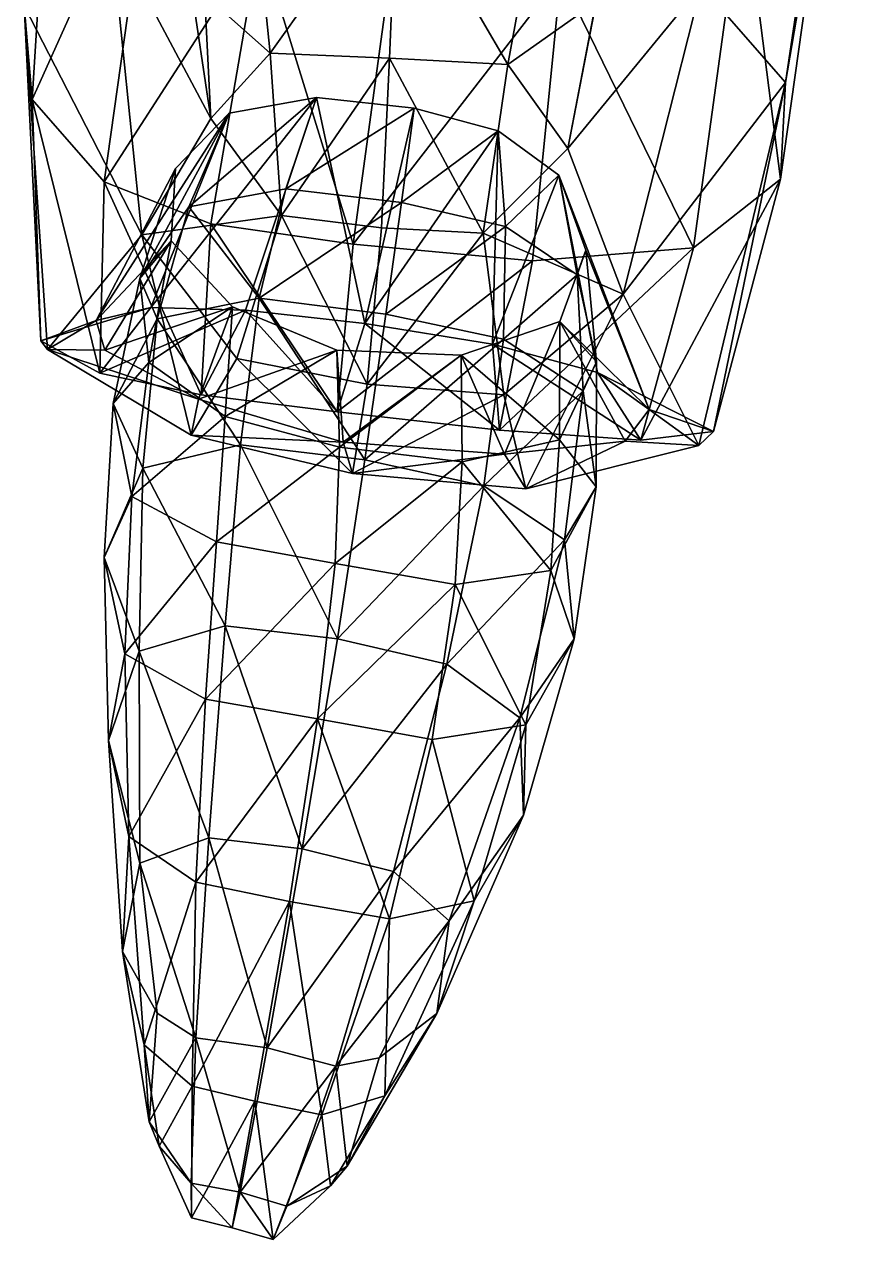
# Model space of a CAD drawing. Extents: x -76 to 76, y -20 to 79.
# Drawn here: x -6.142 to -5.274, y -14.744 to -13.458 of the extents above; entities that cross this region are included whole.
import ezdxf

# ---------------------------------------------------------------- set-up
doc = ezdxf.new("R2010")
doc.units = 0

msp = doc.modelspace()

# ---------------------------------------------------------------- linework, layer by layer
for points in [[(-5.3366, -13.52, 0.4906), (-5.4257, -13.4178, 0.3282), (-5.2738, -13.0991, 0.6424)], [(-5.3366, -13.52, 0.4906), (-5.2738, -13.0991, 0.6424), (-5.2845, -13.2167, 0.8651)], [(-6.1333, -13.5378, 0.7223), (-6.1093, -13.1538, 0.8352), (-6.1415, -13.4389, 0.4775)], [(-6.1093, -13.1538, 0.8352), (-6.1333, -13.5378, 0.7223), (-6.0044, -13.2518, 1.0936)], [(-5.3419, -13.6221, 0.7494), (-5.2845, -13.2167, 0.8651), (-5.3813, -13.3126, 1.1262)], [(-5.3419, -13.6221, 0.7494), (-5.3366, -13.52, 0.4906), (-5.2845, -13.2167, 0.8651)], [(-6.1333, -13.5378, 0.7223), (-6.0569, -13.6249, 0.9606), (-6.0044, -13.2518, 1.0936)], [(-5.8927, -13.3703, 1.2394), (-6.0044, -13.2518, 1.0936), (-6.0569, -13.6249, 0.9606)], [(-6.05, -13.3592, 0.3227), (-5.9579, -13.2836, 0.2298), (-5.9441, -13.558, 0.098)], [(-5.9656, -13.4138, 0.0587), (-5.9441, -13.558, 0.098), (-5.9579, -13.2836, 0.2298)], [(-5.8815, -13.489, 0.007), (-5.9656, -13.4138, 0.0587), (-5.9009, -13.2993, 0.0257)], [(-5.8815, -13.489, 0.007), (-5.9009, -13.2993, 0.0257), (-5.7471, -13.3003, 0.0138)], [(-5.7553, -13.4942, -0.0043), (-5.8815, -13.489, 0.007), (-5.7471, -13.3003, 0.0138)], [(-5.63, -13.501, 0.0048), (-5.7553, -13.4942, -0.0043), (-5.7471, -13.3003, 0.0138)], [(-5.5953, -13.3111, 0.0227), (-5.63, -13.501, 0.0048), (-5.7471, -13.3003, 0.0138)], [(-5.63, -13.501, 0.0048), (-5.5953, -13.3111, 0.0227), (-5.5368, -13.435, 0.0556)], [(-5.4337, -13.6947, 0.995), (-5.3813, -13.3126, 1.1262), (-5.5739, -13.4071, 1.2603)], [(-5.4337, -13.6947, 0.995), (-5.3419, -13.6221, 0.7494), (-5.3813, -13.3126, 1.1262)], [(-5.5143, -13.3178, 0.2313), (-5.4257, -13.4178, 0.3282), (-5.5665, -13.5899, 0.0964)], [(-5.5143, -13.3178, 0.2313), (-5.5665, -13.5899, 0.0964), (-5.5368, -13.435, 0.0556)], [(-6.05, -13.3592, 0.3227), (-6.0171, -13.681, 0.1761), (-6.1415, -13.4389, 0.4775)], [(-6.0171, -13.681, 0.1761), (-6.05, -13.3592, 0.3227), (-5.9441, -13.558, 0.098)], [(-5.9443, -13.6696, 1.0957), (-5.8927, -13.3703, 1.2394), (-6.0569, -13.6249, 0.9606)], [(-5.9443, -13.6696, 1.0957), (-5.7938, -13.691, 1.1431), (-5.8927, -13.3703, 1.2394)], [(-5.7938, -13.691, 1.1431), (-5.7533, -13.3937, 1.3075), (-5.8927, -13.3703, 1.2394)], [(-5.5739, -13.4071, 1.2603), (-5.7533, -13.3937, 1.3075), (-5.7938, -13.691, 1.1431)], [(-5.9656, -13.4138, 0.0587), (-5.8815, -13.489, 0.007), (-5.9441, -13.558, 0.098)], [(-5.604, -13.7086, 1.1179), (-5.5739, -13.4071, 1.2603), (-5.7938, -13.691, 1.1431)], [(-5.604, -13.7086, 1.1179), (-5.4337, -13.6947, 0.995), (-5.5739, -13.4071, 1.2603)], [(-5.4257, -13.4178, 0.3282), (-5.508, -13.7439, 0.1736), (-5.5665, -13.5899, 0.0964)], [(-5.4257, -13.4178, 0.3282), (-5.3366, -13.52, 0.4906), (-5.508, -13.7439, 0.1736)], [(-6.1333, -13.5378, 0.7223), (-6.1415, -13.4389, 0.4775), (-6.1242, -13.7932, 0.5949)], [(-6.1415, -13.4389, 0.4775), (-6.1169, -13.8023, 0.2957), (-6.1242, -13.7932, 0.5949)], [(-6.0171, -13.681, 0.1761), (-6.1169, -13.8023, 0.2957), (-6.1415, -13.4389, 0.4775)], [(-5.63, -13.501, 0.0048), (-5.5368, -13.435, 0.0556), (-5.5665, -13.5899, 0.0964)], [(-5.8815, -13.489, 0.007), (-5.8696, -13.6606, 0.0407), (-5.9441, -13.558, 0.098)], [(-5.8815, -13.489, 0.007), (-5.7553, -13.4942, -0.0043), (-5.8696, -13.6606, 0.0407)], [(-5.7553, -13.4942, -0.0043), (-5.7639, -13.6736, 0.0302), (-5.8696, -13.6606, 0.0407)], [(-5.6563, -13.6793, 0.0391), (-5.7639, -13.6736, 0.0302), (-5.7553, -13.4942, -0.0043)], [(-5.63, -13.501, 0.0048), (-5.6563, -13.6793, 0.0391), (-5.7553, -13.4942, -0.0043)], [(-5.6563, -13.6793, 0.0391), (-5.63, -13.501, 0.0048), (-5.5665, -13.5899, 0.0964)], [(-5.3366, -13.52, 0.4906), (-5.4282, -13.904, 0.2932), (-5.508, -13.7439, 0.1736)], [(-5.4126, -13.8891, 0.614), (-5.4282, -13.904, 0.2932), (-5.3366, -13.52, 0.4906)], [(-5.3419, -13.6221, 0.7494), (-5.4126, -13.8891, 0.614), (-5.3366, -13.52, 0.4906)], [(-6.1333, -13.5378, 0.7223), (-6.1242, -13.7932, 0.5949), (-6.0616, -13.8274, 0.8358)], [(-6.0569, -13.6249, 0.9606), (-6.1333, -13.5378, 0.7223), (-6.0616, -13.8274, 0.8358)], [(-5.9076, -13.7606, 0.8102), (-6.0078, -13.7579, 0.7199), (-5.8324, -13.536, 0.6855)], [(-6.0078, -13.7579, 0.7199), (-5.9248, -13.5525, 0.6085), (-5.8324, -13.536, 0.6855)], [(-5.8648, -13.6323, 0.7696), (-5.8324, -13.536, 0.6855), (-5.9675, -13.6513, 0.684)], [(-5.8324, -13.536, 0.6855), (-5.9248, -13.5525, 0.6085), (-5.9675, -13.6513, 0.684)], [(-5.9076, -13.7606, 0.8102), (-5.8324, -13.536, 0.6855), (-5.7815, -13.775, 0.8328)], [(-5.8324, -13.536, 0.6855), (-5.8648, -13.6323, 0.7696), (-5.7293, -13.547, 0.7127)], [(-5.8324, -13.536, 0.6855), (-5.7293, -13.547, 0.7127), (-5.7815, -13.775, 0.8328)], [(-6.0654, -13.7715, 0.5179), (-5.9817, -13.6111, 0.4659), (-5.9248, -13.5525, 0.6085)], [(-6.0078, -13.7579, 0.7199), (-6.0654, -13.7715, 0.5179), (-5.9248, -13.5525, 0.6085)], [(-6.0192, -13.7274, 0.5101), (-5.9675, -13.6513, 0.684), (-5.9248, -13.5525, 0.6085)], [(-5.9817, -13.6111, 0.4659), (-6.0192, -13.7274, 0.5101), (-5.9248, -13.5525, 0.6085)], [(-6.0171, -13.681, 0.1761), (-5.9441, -13.558, 0.098), (-5.8696, -13.6606, 0.0407)], [(-5.8648, -13.6323, 0.7696), (-5.7427, -13.647, 0.7947), (-5.7293, -13.547, 0.7127)], [(-5.7815, -13.775, 0.8328), (-5.7293, -13.547, 0.7127), (-5.6403, -13.571, 0.7059)], [(-5.6403, -13.571, 0.7059), (-5.7293, -13.547, 0.7127), (-5.7427, -13.647, 0.7947)], [(-5.6464, -13.7968, 0.8315), (-5.7815, -13.775, 0.8328), (-5.6403, -13.571, 0.7059)], [(-5.6327, -13.6722, 0.7868), (-5.6403, -13.571, 0.7059), (-5.7427, -13.647, 0.7947)], [(-5.6464, -13.7968, 0.8315), (-5.6403, -13.571, 0.7059), (-5.5762, -13.6179, 0.6377)], [(-5.6403, -13.571, 0.7059), (-5.6327, -13.6722, 0.7868), (-5.5762, -13.6179, 0.6377)], [(-5.6563, -13.6793, 0.0391), (-5.5665, -13.5899, 0.0964), (-5.508, -13.7439, 0.1736)], [(-5.9817, -13.6111, 0.4659), (-6.0654, -13.7715, 0.5179), (-5.9861, -13.6874, 0.3234)], [(-6.0192, -13.7274, 0.5101), (-5.9817, -13.6111, 0.4659), (-5.9861, -13.6874, 0.3234)], [(-5.5352, -13.8267, 0.7505), (-5.6464, -13.7968, 0.8315), (-5.5762, -13.6179, 0.6377)], [(-5.6327, -13.6722, 0.7868), (-5.5567, -13.7232, 0.7089), (-5.5762, -13.6179, 0.6377)], [(-5.4808, -13.8658, 0.5337), (-5.5352, -13.8267, 0.7505), (-5.5762, -13.6179, 0.6377)], [(-5.5477, -13.6973, 0.4811), (-5.5762, -13.6179, 0.6377), (-5.5567, -13.7232, 0.7089)], [(-5.5477, -13.6973, 0.4811), (-5.4808, -13.8658, 0.5337), (-5.5762, -13.6179, 0.6377)], [(-5.3419, -13.6221, 0.7494), (-5.4337, -13.6947, 0.995), (-5.4893, -13.8981, 0.868)], [(-5.4126, -13.8891, 0.614), (-5.3419, -13.6221, 0.7494), (-5.4893, -13.8981, 0.868)], [(-6.0569, -13.6249, 0.9606), (-6.0616, -13.8274, 0.8358), (-5.9543, -13.8502, 0.944)], [(-5.9443, -13.6696, 1.0957), (-6.0569, -13.6249, 0.9606), (-5.9543, -13.8502, 0.944)], [(-5.8648, -13.6323, 0.7696), (-5.9675, -13.6513, 0.684), (-5.893, -13.7481, 0.8291)], [(-5.8648, -13.6323, 0.7696), (-5.893, -13.7481, 0.8291), (-5.7427, -13.647, 0.7947)], [(-5.893, -13.7481, 0.8291), (-5.759, -13.765, 0.8529), (-5.7427, -13.647, 0.7947)], [(-5.6327, -13.6722, 0.7868), (-5.7427, -13.647, 0.7947), (-5.759, -13.765, 0.8529)], [(-5.9675, -13.6513, 0.684), (-6.0192, -13.7274, 0.5101), (-6.001, -13.7698, 0.7389)], [(-5.9167, -13.8117, 0.1122), (-6.0171, -13.681, 0.1761), (-5.8696, -13.6606, 0.0407)], [(-5.9675, -13.6513, 0.684), (-6.001, -13.7698, 0.7389), (-5.893, -13.7481, 0.8291)], [(-5.9167, -13.8117, 0.1122), (-5.8696, -13.6606, 0.0407), (-5.7789, -13.839, 0.1003)], [(-5.8696, -13.6606, 0.0407), (-5.7639, -13.6736, 0.0302), (-5.7789, -13.839, 0.1003)], [(-5.9443, -13.6696, 1.0957), (-5.9543, -13.8502, 0.944), (-5.8107, -13.8681, 0.9704)], [(-5.7938, -13.691, 1.1431), (-5.9443, -13.6696, 1.0957), (-5.8107, -13.8681, 0.9704)], [(-5.7789, -13.839, 0.1003), (-5.7639, -13.6736, 0.0302), (-5.6563, -13.6793, 0.0391)], [(-5.6346, -13.7913, 0.8438), (-5.6327, -13.6722, 0.7868), (-5.759, -13.765, 0.8529)], [(-5.6327, -13.6722, 0.7868), (-5.6346, -13.7913, 0.8438), (-5.5567, -13.7232, 0.7089)], [(-5.9651, -13.8929, 0.1856), (-6.1169, -13.8023, 0.2957), (-6.0171, -13.681, 0.1761)], [(-5.9167, -13.8117, 0.1122), (-5.9651, -13.8929, 0.1856), (-6.0171, -13.681, 0.1761)], [(-5.6343, -13.8504, 0.1092), (-5.7789, -13.839, 0.1003), (-5.6563, -13.6793, 0.0391)], [(-5.6343, -13.8504, 0.1092), (-5.6563, -13.6793, 0.0391), (-5.508, -13.7439, 0.1736)], [(-6.0654, -13.7715, 0.5179), (-6.0565, -13.8031, 0.3156), (-5.9861, -13.6874, 0.3234)], [(-5.9212, -13.7572, 0.2464), (-5.9861, -13.6874, 0.3234), (-6.0565, -13.8031, 0.3156)], [(-6.0097, -13.8161, 0.3409), (-6.0192, -13.7274, 0.5101), (-5.9861, -13.6874, 0.3234)], [(-6.0097, -13.8161, 0.3409), (-5.9861, -13.6874, 0.3234), (-5.9212, -13.7572, 0.2464)], [(-5.604, -13.7086, 1.1179), (-5.7938, -13.691, 1.1431), (-5.8107, -13.8681, 0.9704)], [(-5.604, -13.7086, 1.1179), (-5.6389, -13.8876, 0.9659), (-5.4337, -13.6947, 0.995)], [(-5.6389, -13.8876, 0.9659), (-5.4893, -13.8981, 0.868), (-5.4337, -13.6947, 0.995)], [(-5.4808, -13.8658, 0.5337), (-5.5477, -13.6973, 0.4811), (-5.5752, -13.7728, 0.3206)], [(-5.5477, -13.6973, 0.4811), (-5.5364, -13.8152, 0.5236), (-5.5752, -13.7728, 0.3206)], [(-5.5364, -13.8152, 0.5236), (-5.5477, -13.6973, 0.4811), (-5.5567, -13.7232, 0.7089)], [(-5.6389, -13.8876, 0.9659), (-5.604, -13.7086, 1.1179), (-5.8107, -13.8681, 0.9704)], [(-5.6346, -13.7913, 0.8438), (-5.5503, -13.8459, 0.7604), (-5.5567, -13.7232, 0.7089)], [(-5.5364, -13.8152, 0.5236), (-5.5567, -13.7232, 0.7089), (-5.5503, -13.8459, 0.7604)], [(-6.0192, -13.7274, 0.5101), (-6.0097, -13.8161, 0.3409), (-6.0474, -13.8593, 0.5489)], [(-6.0192, -13.7274, 0.5101), (-6.0474, -13.8593, 0.5489), (-6.001, -13.7698, 0.7389)], [(-5.9128, -13.9032, 0.8394), (-5.893, -13.7481, 0.8291), (-6.001, -13.7698, 0.7389)], [(-5.9128, -13.9032, 0.8394), (-5.7813, -13.9191, 0.8636), (-5.893, -13.7481, 0.8291)], [(-5.7813, -13.9191, 0.8636), (-5.759, -13.765, 0.8529), (-5.893, -13.7481, 0.8291)], [(-5.6343, -13.8504, 0.1092), (-5.508, -13.7439, 0.1736), (-5.611, -13.9498, 0.1807)], [(-5.508, -13.7439, 0.1736), (-5.4282, -13.904, 0.2932), (-5.611, -13.9498, 0.1807)], [(-6.0654, -13.7715, 0.5179), (-6.0078, -13.7579, 0.7199), (-6.1242, -13.7932, 0.5949)], [(-6.0078, -13.7579, 0.7199), (-6.0616, -13.8274, 0.8358), (-6.1242, -13.7932, 0.5949)], [(-6.0078, -13.7579, 0.7199), (-5.9076, -13.7606, 0.8102), (-6.0616, -13.8274, 0.8358)], [(-5.9076, -13.7606, 0.8102), (-5.9543, -13.8502, 0.944), (-6.0616, -13.8274, 0.8358)], [(-5.9572, -13.8549, 0.2246), (-5.9212, -13.7572, 0.2464), (-6.0565, -13.8031, 0.3156)], [(-5.929, -13.8731, 0.2692), (-6.0097, -13.8161, 0.3409), (-5.9212, -13.7572, 0.2464)], [(-5.9212, -13.7572, 0.2464), (-5.9572, -13.8549, 0.2246), (-5.8109, -13.8032, 0.223)], [(-5.9543, -13.8502, 0.944), (-5.9076, -13.7606, 0.8102), (-5.8107, -13.8681, 0.9704)], [(-5.929, -13.8731, 0.2692), (-5.9212, -13.7572, 0.2464), (-5.8109, -13.8032, 0.223)], [(-5.9076, -13.7606, 0.8102), (-5.7815, -13.775, 0.8328), (-5.8107, -13.8681, 0.9704)], [(-6.0654, -13.7715, 0.5179), (-6.1242, -13.7932, 0.5949), (-6.1169, -13.8023, 0.2957)], [(-6.0565, -13.8031, 0.3156), (-6.0654, -13.7715, 0.5179), (-6.1169, -13.8023, 0.2957)], [(-6.0161, -13.9279, 0.7529), (-6.001, -13.7698, 0.7389), (-6.0474, -13.8593, 0.5489)], [(-6.0161, -13.9279, 0.7529), (-5.9128, -13.9032, 0.8394), (-6.001, -13.7698, 0.7389)], [(-5.6389, -13.8876, 0.9659), (-5.8107, -13.8681, 0.9704), (-5.7815, -13.775, 0.8328)], [(-5.6464, -13.7968, 0.8315), (-5.6389, -13.8876, 0.9659), (-5.7815, -13.775, 0.8328)], [(-5.6346, -13.7913, 0.8438), (-5.759, -13.765, 0.8529), (-5.7813, -13.9191, 0.8636)], [(-5.6793, -13.8083, 0.2412), (-5.6337, -13.913, 0.2192), (-5.5752, -13.7728, 0.3206)], [(-5.6793, -13.8083, 0.2412), (-5.5752, -13.7728, 0.3206), (-5.5756, -13.898, 0.3397)], [(-5.6337, -13.913, 0.2192), (-5.506, -13.8994, 0.3128), (-5.5752, -13.7728, 0.3206)], [(-5.5364, -13.8152, 0.5236), (-5.5756, -13.898, 0.3397), (-5.5752, -13.7728, 0.3206)], [(-5.506, -13.8994, 0.3128), (-5.4808, -13.8658, 0.5337), (-5.5752, -13.7728, 0.3206)], [(-5.9572, -13.8549, 0.2246), (-6.0565, -13.8031, 0.3156), (-6.1169, -13.8023, 0.2957)], [(-5.9651, -13.8929, 0.1856), (-5.9572, -13.8549, 0.2246), (-6.1169, -13.8023, 0.2957)], [(-5.6556, -13.9465, 0.8527), (-5.6346, -13.7913, 0.8438), (-5.7813, -13.9191, 0.8636)], [(-5.6346, -13.7913, 0.8438), (-5.6556, -13.9465, 0.8527), (-5.5503, -13.8459, 0.7604)], [(-5.6464, -13.7968, 0.8315), (-5.5352, -13.8267, 0.7505), (-5.4893, -13.8981, 0.868)], [(-5.6389, -13.8876, 0.9659), (-5.6464, -13.7968, 0.8315), (-5.4893, -13.8981, 0.868)], [(-5.9651, -13.8929, 0.1856), (-5.9167, -13.8117, 0.1122), (-5.7944, -13.9335, 0.1705)], [(-5.9572, -13.8549, 0.2246), (-5.8041, -13.9003, 0.2056), (-5.8109, -13.8032, 0.223)], [(-5.8082, -13.9057, 0.2569), (-5.929, -13.8731, 0.2692), (-5.8109, -13.8032, 0.223)], [(-5.9167, -13.8117, 0.1122), (-5.7789, -13.839, 0.1003), (-5.7944, -13.9335, 0.1705)], [(-5.6793, -13.8083, 0.2412), (-5.8109, -13.8032, 0.223), (-5.8041, -13.9003, 0.2056)], [(-5.8082, -13.9057, 0.2569), (-5.8109, -13.8032, 0.223), (-5.6793, -13.8083, 0.2412)], [(-5.6784, -13.9211, 0.2656), (-5.8082, -13.9057, 0.2569), (-5.6793, -13.8083, 0.2412)], [(-5.6337, -13.913, 0.2192), (-5.6793, -13.8083, 0.2412), (-5.8041, -13.9003, 0.2056)], [(-5.6784, -13.9211, 0.2656), (-5.6793, -13.8083, 0.2412), (-5.5756, -13.898, 0.3397)], [(-5.5364, -13.8152, 0.5236), (-5.5366, -13.9475, 0.5612), (-5.5756, -13.898, 0.3397)], [(-5.5366, -13.9475, 0.5612), (-5.5364, -13.8152, 0.5236), (-5.5503, -13.8459, 0.7604)], [(-6.0097, -13.8161, 0.3409), (-6.0279, -13.9576, 0.3668), (-6.0474, -13.8593, 0.5489)], [(-6.0097, -13.8161, 0.3409), (-5.929, -13.8731, 0.2692), (-6.0279, -13.9576, 0.3668)], [(-5.4808, -13.8658, 0.5337), (-5.4126, -13.8891, 0.614), (-5.5352, -13.8267, 0.7505)], [(-5.4126, -13.8891, 0.614), (-5.4893, -13.8981, 0.868), (-5.5352, -13.8267, 0.7505)], [(-5.7789, -13.839, 0.1003), (-5.6343, -13.8504, 0.1092), (-5.7944, -13.9335, 0.1705)], [(-5.6343, -13.8504, 0.1092), (-5.611, -13.9498, 0.1807), (-5.7944, -13.9335, 0.1705)], [(-5.6556, -13.9465, 0.8527), (-5.5702, -14.0035, 0.7724), (-5.5503, -13.8459, 0.7604)], [(-5.5366, -13.9475, 0.5612), (-5.5503, -13.8459, 0.7604), (-5.5702, -14.0035, 0.7724)], [(-6.0571, -14.0223, 0.577), (-6.0161, -13.9279, 0.7529), (-6.0474, -13.8593, 0.5489)], [(-6.0571, -14.0223, 0.577), (-6.0474, -13.8593, 0.5489), (-6.0279, -13.9576, 0.3668)], [(-5.9572, -13.8549, 0.2246), (-5.9651, -13.8929, 0.1856), (-5.8041, -13.9003, 0.2056)], [(-5.4808, -13.8658, 0.5337), (-5.506, -13.8994, 0.3128), (-5.4282, -13.904, 0.2932)], [(-5.4126, -13.8891, 0.614), (-5.4808, -13.8658, 0.5337), (-5.4282, -13.904, 0.2932)], [(-5.929, -13.8731, 0.2692), (-5.9382, -14.0058, 0.3006), (-6.0279, -13.9576, 0.3668)], [(-5.929, -13.8731, 0.2692), (-5.8082, -13.9057, 0.2569), (-5.9382, -14.0058, 0.3006)], [(-5.9128, -13.9032, 0.8394), (-6.0161, -13.9279, 0.7529), (-5.929, -14.0944, 0.7989)], [(-5.9651, -13.8929, 0.1856), (-5.7944, -13.9335, 0.1705), (-5.8041, -13.9003, 0.2056)], [(-5.9128, -13.9032, 0.8394), (-5.929, -14.0944, 0.7989), (-5.8104, -14.1081, 0.8233)], [(-5.7813, -13.9191, 0.8636), (-5.9128, -13.9032, 0.8394), (-5.8104, -14.1081, 0.8233)], [(-5.6337, -13.913, 0.2192), (-5.8041, -13.9003, 0.2056), (-5.7944, -13.9335, 0.1705)], [(-5.6784, -13.9211, 0.2656), (-5.5756, -13.898, 0.3397), (-5.5847, -14.0359, 0.367)], [(-5.6337, -13.913, 0.2192), (-5.611, -13.9498, 0.1807), (-5.506, -13.8994, 0.3128)], [(-5.611, -13.9498, 0.1807), (-5.4282, -13.904, 0.2932), (-5.506, -13.8994, 0.3128)], [(-5.5366, -13.9475, 0.5612), (-5.5847, -14.0359, 0.367), (-5.5756, -13.898, 0.3397)], [(-5.8082, -13.9057, 0.2569), (-5.8127, -14.0287, 0.2959), (-5.9382, -14.0058, 0.3006)], [(-5.8082, -13.9057, 0.2569), (-5.6784, -13.9211, 0.2656), (-5.8127, -14.0287, 0.2959)], [(-5.611, -13.9498, 0.1807), (-5.6337, -13.913, 0.2192), (-5.7944, -13.9335, 0.1705)], [(-6.0161, -13.9279, 0.7529), (-6.0571, -14.0223, 0.577), (-6.0199, -14.1213, 0.7188)], [(-6.0161, -13.9279, 0.7529), (-6.0199, -14.1213, 0.7188), (-5.929, -14.0944, 0.7989)], [(-5.6784, -13.9211, 0.2656), (-5.6858, -14.0508, 0.2983), (-5.8127, -14.0287, 0.2959)], [(-5.6556, -13.9465, 0.8527), (-5.7813, -13.9191, 0.8636), (-5.8104, -14.1081, 0.8233)], [(-5.6858, -14.0508, 0.2983), (-5.6784, -13.9211, 0.2656), (-5.5847, -14.0359, 0.367)], [(-5.6947, -14.135, 0.8116), (-5.6556, -13.9465, 0.8527), (-5.8104, -14.1081, 0.8233)], [(-5.6556, -13.9465, 0.8527), (-5.6947, -14.135, 0.8116), (-5.5702, -14.0035, 0.7724)], [(-5.5366, -13.9475, 0.5612), (-5.5599, -14.1083, 0.5889), (-5.5847, -14.0359, 0.367)], [(-5.5599, -14.1083, 0.5889), (-5.5366, -13.9475, 0.5612), (-5.5702, -14.0035, 0.7724)], [(-6.0353, -14.1243, 0.4097), (-6.0571, -14.0223, 0.577), (-6.0279, -13.9576, 0.3668)], [(-6.0353, -14.1243, 0.4097), (-6.0279, -13.9576, 0.3668), (-5.9382, -14.0058, 0.3006)], [(-5.95, -14.1719, 0.3491), (-6.0353, -14.1243, 0.4097), (-5.9382, -14.0058, 0.3006)], [(-5.95, -14.1719, 0.3491), (-5.9382, -14.0058, 0.3006), (-5.8127, -14.0287, 0.2959)], [(-5.6947, -14.135, 0.8116), (-5.6173, -14.1918, 0.7376), (-5.5702, -14.0035, 0.7724)], [(-5.5599, -14.1083, 0.5889), (-5.5702, -14.0035, 0.7724), (-5.6173, -14.1918, 0.7376)], [(-6.0571, -14.0223, 0.577), (-6.0353, -14.1243, 0.4097), (-6.0525, -14.2157, 0.5633)], [(-6.0571, -14.0223, 0.577), (-6.0525, -14.2157, 0.5633), (-6.0199, -14.1213, 0.7188)], [(-5.8315, -14.1928, 0.3451), (-5.95, -14.1719, 0.3491), (-5.8127, -14.0287, 0.2959)], [(-5.8315, -14.1928, 0.3451), (-5.8127, -14.0287, 0.2959), (-5.6858, -14.0508, 0.2983)], [(-5.6858, -14.0508, 0.2983), (-5.5847, -14.0359, 0.367), (-5.611, -14.1993, 0.411)], [(-5.5599, -14.1083, 0.5889), (-5.611, -14.1993, 0.411), (-5.5847, -14.0359, 0.367)], [(-5.71, -14.2147, 0.3478), (-5.8315, -14.1928, 0.3451), (-5.6858, -14.0508, 0.2983)], [(-5.71, -14.2147, 0.3478), (-5.6858, -14.0508, 0.2983), (-5.611, -14.1993, 0.411)], [(-5.9465, -14.3186, 0.7061), (-5.929, -14.0944, 0.7989), (-6.0199, -14.1213, 0.7188)], [(-5.9465, -14.3186, 0.7061), (-5.8476, -14.3305, 0.7284), (-5.929, -14.0944, 0.7989)], [(-5.8476, -14.3305, 0.7284), (-5.8104, -14.1081, 0.8233), (-5.929, -14.0944, 0.7989)], [(-5.6947, -14.135, 0.8116), (-5.8104, -14.1081, 0.8233), (-5.8476, -14.3305, 0.7284)], [(-5.6136, -14.2949, 0.5754), (-5.5599, -14.1083, 0.5889), (-5.6173, -14.1918, 0.7376)], [(-5.5599, -14.1083, 0.5889), (-5.6136, -14.2949, 0.5754), (-5.611, -14.1993, 0.411)], [(-6.0195, -14.3456, 0.6295), (-6.0199, -14.1213, 0.7188), (-6.0525, -14.2157, 0.5633)], [(-6.0195, -14.3456, 0.6295), (-5.9465, -14.3186, 0.7061), (-6.0199, -14.1213, 0.7188)], [(-6.0353, -14.1243, 0.4097), (-6.0311, -14.3173, 0.4158), (-6.0525, -14.2157, 0.5633)], [(-6.0353, -14.1243, 0.4097), (-5.95, -14.1719, 0.3491), (-6.0311, -14.3173, 0.4158)], [(-5.7512, -14.3542, 0.7186), (-5.6947, -14.135, 0.8116), (-5.8476, -14.3305, 0.7284)], [(-5.6947, -14.135, 0.8116), (-5.7512, -14.3542, 0.7186), (-5.6173, -14.1918, 0.7376)], [(-5.95, -14.1719, 0.3491), (-5.96, -14.3657, 0.3594), (-6.0311, -14.3173, 0.4158)], [(-5.95, -14.1719, 0.3491), (-5.8315, -14.1928, 0.3451), (-5.96, -14.3657, 0.3594)], [(-5.8315, -14.1928, 0.3451), (-5.8609, -14.3861, 0.3538), (-5.96, -14.3657, 0.3594)], [(-5.7554, -14.4043, 0.3588), (-5.8609, -14.3861, 0.3538), (-5.8315, -14.1928, 0.3451)], [(-5.71, -14.2147, 0.3478), (-5.7554, -14.4043, 0.3588), (-5.8315, -14.1928, 0.3451)], [(-5.7512, -14.3542, 0.7186), (-5.6921, -14.4066, 0.6485), (-5.6173, -14.1918, 0.7376)], [(-5.71, -14.2147, 0.3478), (-5.611, -14.1993, 0.411), (-5.6657, -14.3854, 0.4181)], [(-5.6136, -14.2949, 0.5754), (-5.6173, -14.1918, 0.7376), (-5.6921, -14.4066, 0.6485)], [(-5.6136, -14.2949, 0.5754), (-5.6657, -14.3854, 0.4181), (-5.611, -14.1993, 0.411)], [(-6.0377, -14.4388, 0.4767), (-6.0195, -14.3456, 0.6295), (-6.0525, -14.2157, 0.5633)], [(-6.0377, -14.4388, 0.4767), (-6.0525, -14.2157, 0.5633), (-6.0311, -14.3173, 0.4158)], [(-5.7554, -14.4043, 0.3588), (-5.71, -14.2147, 0.3478), (-5.6657, -14.3854, 0.4181)], [(-5.7051, -14.5044, 0.4897), (-5.6136, -14.2949, 0.5754), (-5.6921, -14.4066, 0.6485)], [(-5.6136, -14.2949, 0.5754), (-5.7051, -14.5044, 0.4897), (-5.6657, -14.3854, 0.4181)], [(-6.0147, -14.5375, 0.331), (-6.0377, -14.4388, 0.4767), (-6.0311, -14.3173, 0.4158)], [(-6.0147, -14.5375, 0.331), (-6.0311, -14.3173, 0.4158), (-5.96, -14.3657, 0.3594)], [(-5.9465, -14.3186, 0.7061), (-6.0195, -14.3456, 0.6295), (-5.9602, -14.5302, 0.5616)], [(-5.9465, -14.3186, 0.7061), (-5.9602, -14.5302, 0.5616), (-5.8845, -14.5408, 0.5788)], [(-5.8476, -14.3305, 0.7284), (-5.9465, -14.3186, 0.7061), (-5.8845, -14.5408, 0.5788)], [(-5.7512, -14.3542, 0.7186), (-5.8476, -14.3305, 0.7284), (-5.8845, -14.5408, 0.5788)], [(-6.0195, -14.3456, 0.6295), (-6.0377, -14.4388, 0.4767), (-6.0009, -14.5042, 0.5295)], [(-6.0195, -14.3456, 0.6295), (-6.0009, -14.5042, 0.5295), (-5.9602, -14.5302, 0.5616)], [(-5.8119, -14.56, 0.5729), (-5.7512, -14.3542, 0.7186), (-5.8845, -14.5408, 0.5788)], [(-5.7512, -14.3542, 0.7186), (-5.8119, -14.56, 0.5729), (-5.6921, -14.4066, 0.6485)], [(-5.9641, -14.5814, 0.2759), (-6.0147, -14.5375, 0.331), (-5.96, -14.3657, 0.3594)], [(-5.9641, -14.5814, 0.2759), (-5.96, -14.3657, 0.3594), (-5.8609, -14.3861, 0.3538)], [(-5.8976, -14.5971, 0.2711), (-5.9641, -14.5814, 0.2759), (-5.8609, -14.3861, 0.3538)], [(-5.8269, -14.6115, 0.2763), (-5.8976, -14.5971, 0.2711), (-5.8609, -14.3861, 0.3538)], [(-5.7554, -14.4043, 0.3588), (-5.8269, -14.6115, 0.2763), (-5.8609, -14.3861, 0.3538)], [(-5.7051, -14.5044, 0.4897), (-5.7601, -14.5915, 0.3348), (-5.6657, -14.3854, 0.4181)], [(-5.7554, -14.4043, 0.3588), (-5.6657, -14.3854, 0.4181), (-5.7601, -14.5915, 0.3348)], [(-5.8269, -14.6115, 0.2763), (-5.7554, -14.4043, 0.3588), (-5.7601, -14.5915, 0.3348)], [(-5.8119, -14.56, 0.5729), (-5.7662, -14.5514, 0.5447), (-5.6921, -14.4066, 0.6485)], [(-5.7051, -14.5044, 0.4897), (-5.6921, -14.4066, 0.6485), (-5.7662, -14.5514, 0.5447)], [(-6.0377, -14.4388, 0.4767), (-6.0147, -14.5375, 0.331), (-6.0096, -14.6189, 0.3876)], [(-6.0377, -14.4388, 0.4767), (-6.0096, -14.6189, 0.3876), (-6.0009, -14.5042, 0.5295)], [(-5.9602, -14.5302, 0.5616), (-6.0009, -14.5042, 0.5295), (-6.0096, -14.6189, 0.3876)], [(-5.7051, -14.5044, 0.4897), (-5.8, -14.6658, 0.3997), (-5.7601, -14.5915, 0.3348)], [(-5.8, -14.6658, 0.3997), (-5.7051, -14.5044, 0.4897), (-5.7662, -14.5514, 0.5447)], [(-5.9649, -14.6837, 0.3663), (-5.9602, -14.5302, 0.5616), (-6.0096, -14.6189, 0.3876)], [(-5.9649, -14.6837, 0.3663), (-5.9132, -14.6933, 0.3744), (-5.9602, -14.5302, 0.5616)], [(-5.9132, -14.6933, 0.3744), (-5.8845, -14.5408, 0.5788), (-5.9602, -14.5302, 0.5616)], [(-6.0147, -14.5375, 0.331), (-5.9641, -14.5814, 0.2759), (-5.9989, -14.6448, 0.2988)], [(-6.0147, -14.5375, 0.331), (-5.9989, -14.6448, 0.2988), (-6.0096, -14.6189, 0.3876)], [(-5.8119, -14.56, 0.5729), (-5.8845, -14.5408, 0.5788), (-5.9132, -14.6933, 0.3744)], [(-5.8638, -14.7081, 0.3734), (-5.8119, -14.56, 0.5729), (-5.9132, -14.6933, 0.3744)], [(-5.8638, -14.7081, 0.3734), (-5.8, -14.6658, 0.3997), (-5.8119, -14.56, 0.5729)], [(-5.8, -14.6658, 0.3997), (-5.7662, -14.5514, 0.5447), (-5.8119, -14.56, 0.5729)], [(-5.9641, -14.5814, 0.2759), (-5.9648, -14.7204, 0.2334), (-5.9989, -14.6448, 0.2988)], [(-5.9641, -14.5814, 0.2759), (-5.8976, -14.5971, 0.2711), (-5.9648, -14.7204, 0.2334)], [(-5.8976, -14.5971, 0.2711), (-5.9216, -14.7311, 0.2327), (-5.9648, -14.7204, 0.2334)], [(-5.8783, -14.7436, 0.236), (-5.9216, -14.7311, 0.2327), (-5.8976, -14.5971, 0.2711)], [(-5.8269, -14.6115, 0.2763), (-5.8783, -14.7436, 0.236), (-5.8976, -14.5971, 0.2711)], [(-5.8269, -14.6115, 0.2763), (-5.7601, -14.5915, 0.3348), (-5.8175, -14.6867, 0.3047)], [(-5.8, -14.6658, 0.3997), (-5.8175, -14.6867, 0.3047), (-5.7601, -14.5915, 0.3348)], [(-5.8783, -14.7436, 0.236), (-5.8269, -14.6115, 0.2763), (-5.8175, -14.6867, 0.3047)], [(-5.9649, -14.6837, 0.3663), (-6.0096, -14.6189, 0.3876), (-5.9989, -14.6448, 0.2988)], [(-5.9648, -14.7204, 0.2334), (-5.9649, -14.6837, 0.3663), (-5.9989, -14.6448, 0.2988)], [(-5.8, -14.6658, 0.3997), (-5.8638, -14.7081, 0.3734), (-5.8175, -14.6867, 0.3047)], [(-5.9649, -14.6837, 0.3663), (-5.9648, -14.7204, 0.2334), (-5.9216, -14.7311, 0.2327)], [(-5.9132, -14.6933, 0.3744), (-5.9649, -14.6837, 0.3663), (-5.9216, -14.7311, 0.2327)], [(-5.8638, -14.7081, 0.3734), (-5.8783, -14.7436, 0.236), (-5.8175, -14.6867, 0.3047)], [(-5.9132, -14.6933, 0.3744), (-5.9216, -14.7311, 0.2327), (-5.8783, -14.7436, 0.236)], [(-5.8638, -14.7081, 0.3734), (-5.9132, -14.6933, 0.3744), (-5.8783, -14.7436, 0.236)]]:
    msp.add_3dface(points)

doc.saveas('drawing.dxf')
